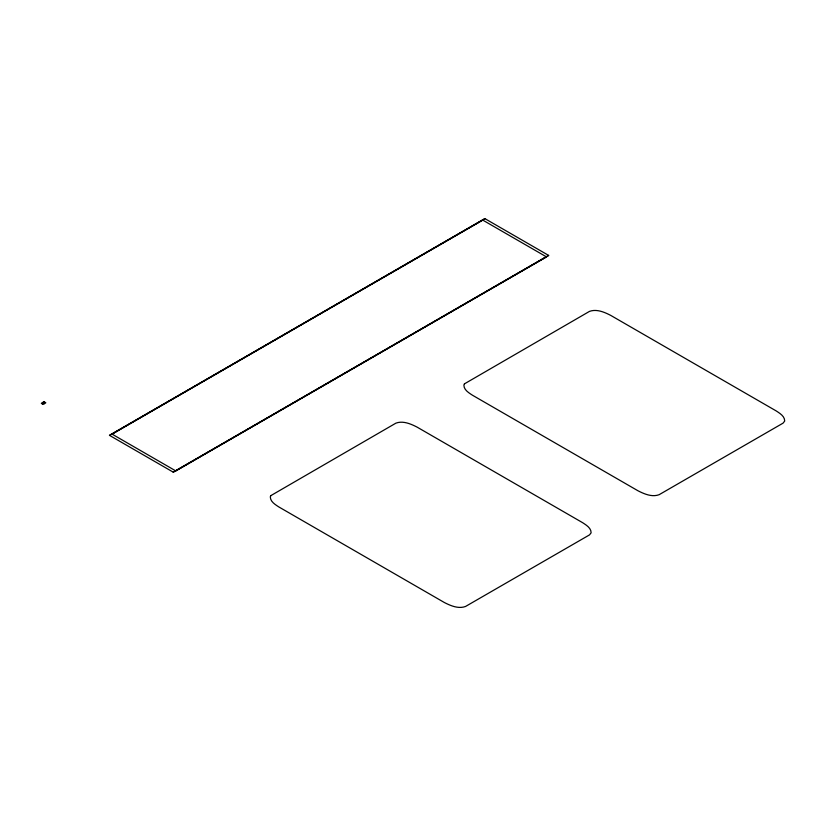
<?xml version="1.0" encoding="UTF-8"?>
<svg xmlns="http://www.w3.org/2000/svg" width="826" height="826" viewBox="0 0 826 826"><rect width="100%" height="100%" fill="white"/><g stroke="black" fill="none" stroke-linecap="round" stroke-linejoin="round"><path stroke-width="1.24" d="M43.943 401.725L41.3 403.305L43.189 404.389L45.833 402.809L43.819 401.849M42.24 403.811L44.893 402.283M109.6 435.416L485.007 218.684M112.088 434.135L482.787 220.119M173.171 472.111L548.567 255.379M482.663 220.046L546.533 256.917L175.824 470.934L111.964 434.063M42.622 402.499L44.511 403.604M270.887 495.6L270.308 496.798C270.257 501.671 275.234 504.583 278.837 506.947L444.336 602.505C450.666 605.747 458.44 609.113 465.534 606.47L589.475 534.907L591.127 532.822C591.179 527.959 586.192 525.037 582.598 522.672L417.099 427.125C410.77 423.872 402.995 420.506 395.902 423.149L270.887 495.6M464.46 383.842L463.882 385.04C463.83 389.913 468.817 392.825 472.41 395.189L637.909 490.737C644.239 493.989 652.013 497.355 659.107 494.712L783.048 423.149L784.7 421.064C784.752 416.19 779.765 413.279 776.172 410.914L610.672 315.367C604.343 312.114 596.568 308.748 589.475 311.392L464.46 383.842M484.821 218.58L109.424 435.312L173.346 472.214L548.743 255.482L484.821 218.58"/></g></svg>
